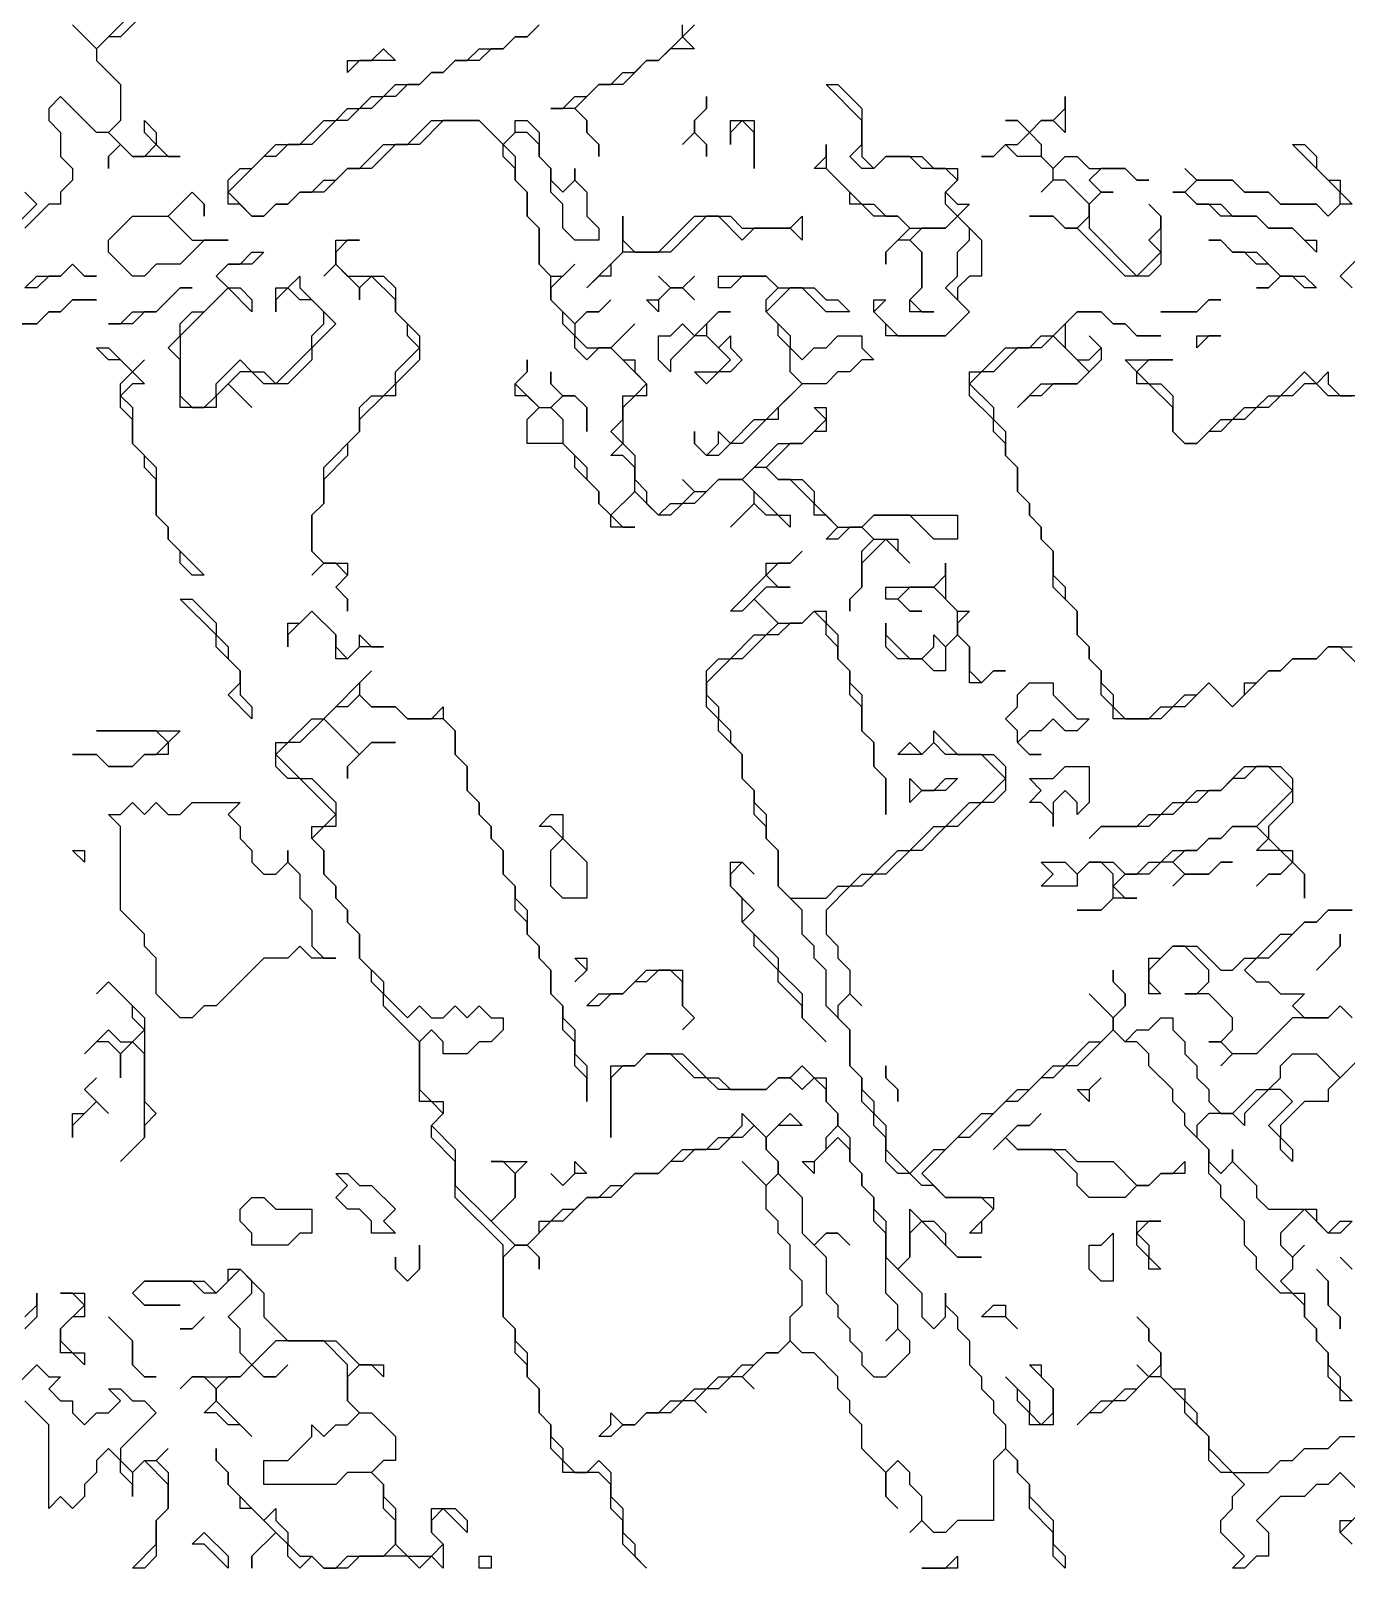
# Model space of a CAD drawing. Header units: metres. Extents: x 0 to 96.9, y 0 to 54.3.
# Drawn here: x 77.45 to 88.45, y 0 to 12.85 of the extents above; entities that cross this region are included whole.
import ezdxf

# ---------------------------------------------------------------- set-up
doc = ezdxf.new("R2010")
doc.units = ezdxf.units.M

msp = doc.modelspace()

# ---------------------------------------------------------------- linework, layer by layer
for points in [[(78.9, 13.5), (78.2, 12.8), (78.1, 12.8), (78, 12.7), (78, 12.6), (78.2, 12.4), (78.2, 12.1), (78.1, 12), (78.3, 11.8), (78.4, 11.8), (78.5, 11.9), (78.4, 12), (78.4, 12.1), (78.5, 12), (78.5, 11.9), (78.6, 11.8), (78.7, 11.8), (78.3, 11.8), (78.2, 11.9), (78.1, 11.8), (78.1, 11.7), (78.1, 11.8), (78.2, 11.9), (78.1, 12), (78, 12), (77.7, 12.3), (77.6, 12.2), (77.6, 12.1), (77.7, 12), (77.7, 11.8), (77.8, 11.7), (77.8, 11.6), (77.7, 11.5), (77.7, 11.4), (77.6, 11.4), (77.4, 11.2)], [(77.8, 12.9), (78, 12.7), (78.4, 13.1)], [(81.7, 12.9), (81.6, 12.8), (81.5, 12.8), (81.4, 12.7), (81.3, 12.7), (81.2, 12.6), (81, 12.6), (80.9, 12.5), (80.8, 12.5), (80.7, 12.4), (80.6, 12.4), (80.5, 12.3), (80.4, 12.3), (80.3, 12.2), (80.2, 12.2), (80.1, 12.1), (80, 12.1), (79.8, 11.9), (79.6, 11.9), (79.5, 11.8), (79.4, 11.8), (79.1, 11.5), (79.3, 11.3), (79.4, 11.3), (79.5, 11.4), (79.6, 11.4), (79.7, 11.5), (79.8, 11.5), (79.9, 11.6), (80, 11.6), (80.1, 11.7), (80.2, 11.7), (80.4, 11.9), (80.6, 11.9), (80.8, 12.1), (81.2, 12.1), (81.4, 11.9), (81.5, 12), (81.5, 12.1), (81.6, 12.1), (81.7, 12), (81.7, 11.8), (81.8, 11.7), (81.8, 11.6), (81.9, 11.5), (82, 11.6), (82, 11.7), (82, 11.6), (82.1, 11.5), (82.1, 11.3), (82.2, 11.2), (82.2, 11.1), (82, 11.1), (81.9, 11.2), (81.9, 11.4), (81.8, 11.5), (81.8, 11.7), (81.7, 11.8), (81.7, 11.9), (81.6, 12), (81.5, 12), (81.4, 11.9), (81.5, 11.8), (81.5, 11.6), (81.6, 11.5), (81.6, 11.3), (81.7, 11.2), (81.7, 10.9), (81.8, 10.8), (81.9, 10.8), (82, 10.9), (81.8, 10.7), (81.8, 10.6), (82, 10.4), (82.1, 10.5), (82.2, 10.5), (82.3, 10.6), (82.2, 10.5), (82.1, 10.5), (82, 10.4), (82, 10.3), (82.1, 10.2), (82.3, 10.2), (82.5, 10.4), (82.3, 10.2), (82.4, 10.1), (82.5, 10.1), (82.5, 10), (82.6, 9.9), (82.6, 9.8), (82.5, 9.8), (82.4, 9.7), (82.4, 9.4), (82.5, 9.3), (82.5, 9.1), (82.6, 9), (82.6, 8.9), (82.7, 8.8), (82.8, 8.9), (82.9, 8.9), (83, 9), (82.9, 9.1), (83, 9), (83.1, 9), (83.2, 9.1), (83.4, 9.1), (83.7, 9.4), (83.9, 9.4), (84.1, 9.6), (84, 9.7), (84.1, 9.7), (84.1, 9.5), (84, 9.5), (83.9, 9.4), (83.8, 9.4), (83.6, 9.2), (83.7, 9.1), (83.9, 9.1), (84, 9), (84, 8.9), (84.2, 8.7), (84.4, 8.7), (84.5, 8.8), (85.2, 8.8), (85.2, 8.6), (85, 8.6), (84.8, 8.8), (84.5, 8.8), (84.4, 8.7), (84.5, 8.6), (84.7, 8.6), (84.7, 8.5), (84.8, 8.4), (84.6, 8.6), (84.4, 8.4), (84.4, 8.2), (84.3, 8.1), (84.3, 8), (84.3, 8.1), (84.4, 8.2), (84.4, 8.5), (84.5, 8.6), (84.4, 8.7), (84.3, 8.7), (84.2, 8.6), (84.1, 8.6), (84.2, 8.7), (84.1, 8.8), (84, 8.8), (84, 8.9), (83.8, 9.1), (83.7, 9.1), (83.6, 9.2), (83.5, 9.2), (83.4, 9.1), (83.7, 8.8), (83.8, 8.8), (83.8, 8.7), (83.7, 8.8), (83.6, 8.8), (83.5, 8.9), (83.3, 8.7), (83.5, 8.9), (83.5, 9), (83.4, 9.1), (83.2, 9.1), (83, 8.9), (82.9, 8.9), (82.8, 8.8), (82.7, 8.8), (82.5, 9), (82.3, 8.8), (82.4, 8.7), (82.5, 8.7), (82.3, 8.7), (82.3, 8.8), (82.2, 8.9), (82.2, 9), (82, 9.2), (82, 9.3), (81.9, 9.4), (81.6, 9.4), (81.6, 9.6), (81.7, 9.7), (81.6, 9.8), (81.5, 9.8), (81.5, 9.9), (81.6, 10), (81.6, 10.1), (81.6, 10), (81.5, 9.9), (81.7, 9.7), (81.8, 9.7), (81.9, 9.8), (81.8, 9.9), (81.8, 10), (81.8, 9.9), (81.9, 9.8), (82, 9.8), (82.1, 9.7), (82.1, 9.5), (82.1, 9.7), (82, 9.8), (81.9, 9.8), (81.8, 9.7), (81.9, 9.6), (81.9, 9.4), (82.1, 9.2), (82.1, 9.1), (82.2, 9), (82.2, 8.9), (82.3, 8.8), (82.5, 9), (82.5, 9.2), (82.4, 9.3), (82.3, 9.3), (82.4, 9.4), (82.3, 9.5), (82.4, 9.6), (82.4, 9.8), (82.5, 9.8), (82.6, 9.9), (82.3, 10.2), (82.2, 10.2), (82.1, 10.1), (82, 10.2), (82, 10.3), (81.9, 10.4), (81.9, 10.5), (81.8, 10.6), (81.8, 10.8), (81.7, 10.9), (81.7, 11.2), (81.6, 11.3), (81.6, 11.5), (81.5, 11.6), (81.5, 11.7), (81.4, 11.8), (81.4, 11.9), (81.2, 12.1), (80.9, 12.1), (80.7, 11.9), (80.5, 11.9), (80.3, 11.7), (80.1, 11.7), (79.9, 11.5), (79.7, 11.5), (79.6, 11.4), (79.5, 11.4), (79.4, 11.3), (79.3, 11.3), (79.2, 11.4), (79.1, 11.4), (79.1, 11.6), (79.2, 11.7), (79.3, 11.7), (79.5, 11.9), (79.7, 11.9), (79.9, 12.1), (80, 12.1), (80.1, 12.2), (80.2, 12.2), (80.3, 12.3), (80.4, 12.3), (80.5, 12.4), (80.7, 12.4), (80.8, 12.5), (80.9, 12.5), (81, 12.6), (81.1, 12.6), (81.2, 12.7), (81.4, 12.7), (81.5, 12.8), (81.6, 12.8), (81.7, 12.9)], [(83, 12.9), (82.9, 12.8), (83, 12.7), (82.8, 12.7), (82.7, 12.6), (82.6, 12.6), (82.4, 12.4), (82.2, 12.4), (82, 12.2), (82.1, 12.1), (82.1, 12), (82.2, 11.9), (82.2, 11.8), (82.2, 11.9), (82.1, 12), (82.1, 12.1), (82, 12.2), (81.8, 12.2), (81.9, 12.2), (82, 12.3), (82.1, 12.3), (82.2, 12.4), (82.3, 12.4), (82.4, 12.5), (82.5, 12.5), (82.6, 12.6), (82.7, 12.6), (82.9, 12.8), (82.9, 12.9)], [(77.3, 11.2), (77.5, 11.4), (77.4, 11.5)], [(88.6, 11), (88.4, 10.8), (88.5, 10.7)], [(77.4, 10.7), (77.5, 10.8), (77.7, 10.8), (77.8, 10.9), (77.9, 10.8), (78, 10.8), (77.9, 10.8), (77.8, 10.9), (77.7, 10.8), (77.6, 10.8), (77.5, 10.7), (77.4, 10.7)], [(88.5, 10.7), (88.4, 10.8), (88.5, 10.9)], [(77.3, 10.4), (77.5, 10.4), (77.6, 10.5), (77.7, 10.5), (77.8, 10.6), (78, 10.6), (77.8, 10.6), (77.7, 10.5), (77.6, 10.5), (77.5, 10.4), (77.3, 10.4)], [(88.7, 7.4), (88.4, 7.7), (88.3, 7.7), (88.2, 7.6), (88, 7.6), (87.9, 7.5), (87.8, 7.5), (87.5, 7.2), (87.3, 7.4), (87.1, 7.2), (87, 7.2), (86.9, 7.1), (86.5, 7.1), (86.5, 7.2), (86.4, 7.3), (86.4, 7.5), (86.3, 7.6), (86.3, 7.7), (86.2, 7.8), (86.2, 8), (86, 8.2), (86, 8.5), (85.9, 8.6), (85.9, 8.7), (85.8, 8.8), (85.8, 8.9), (85.7, 9), (85.7, 9.2), (85.6, 9.3), (85.6, 9.4), (85.5, 9.5), (85.5, 9.6), (85.3, 9.8), (85.3, 10), (85.4, 10), (85.6, 10.2), (85.8, 10.2), (85.9, 10.3), (86, 10.3), (86.2, 10.5), (86.4, 10.5), (86.5, 10.4), (86.6, 10.4), (86.7, 10.3), (86.9, 10.3), (86.7, 10.3), (86.6, 10.4), (86.5, 10.4), (86.4, 10.5), (86.2, 10.5), (86.1, 10.4), (86.1, 10.2), (86.2, 10.1), (86.3, 10.1), (86.4, 10.2), (86.3, 10.3), (86.4, 10.2), (86.4, 10.1), (86.2, 9.9), (86, 9.9), (85.9, 9.8), (85.8, 9.8), (85.7, 9.7), (85.9, 9.9), (86.2, 9.9), (86.3, 10), (86, 10.3), (85.9, 10.2), (85.7, 10.2), (85.5, 10), (85.4, 10), (85.3, 9.9), (85.5, 9.7), (85.5, 9.6), (85.6, 9.5), (85.6, 9.3), (85.7, 9.2), (85.7, 9), (85.8, 8.9), (85.8, 8.8), (85.9, 8.7), (85.9, 8.6), (86, 8.5), (86, 8.3), (86.1, 8.2), (86.1, 8.1), (86.2, 8), (86.2, 7.8), (86.3, 7.7), (86.3, 7.6), (86.4, 7.5), (86.4, 7.4), (86.5, 7.3), (86.5, 7.2), (86.6, 7.1), (86.8, 7.1), (86.9, 7.2), (87, 7.2), (87.1, 7.3), (87.2, 7.3), (87.3, 7.4), (87.5, 7.2), (87.6, 7.3), (87.6, 7.4), (87.7, 7.4), (87.8, 7.5), (87.9, 7.5), (88, 7.6), (88.2, 7.6), (88.3, 7.7), (88.5, 7.7)], [(88.6, 9.8), (88.3, 9.8), (88.2, 9.9), (88.1, 9.9), (88, 9.8), (87.9, 9.8), (87.8, 9.7), (87.7, 9.7), (87.6, 9.6), (87.5, 9.6), (87.4, 9.5), (87.3, 9.5), (87.2, 9.4), (87.1, 9.4), (87, 9.5), (87, 9.7), (86.8, 9.9), (86.7, 9.9), (86.7, 10), (86.6, 10.1), (87, 10.1), (86.8, 10.1), (86.7, 10), (86.8, 9.9), (86.9, 9.9), (87, 9.8), (87, 9.5), (87.1, 9.4), (87.2, 9.4), (87.4, 9.6), (87.5, 9.6), (87.6, 9.7), (87.7, 9.7), (87.8, 9.8), (87.9, 9.8), (88.1, 10), (88.2, 9.9), (88.3, 10), (88.3, 9.9), (88.4, 9.8), (88.5, 9.8)], [(88.5, 1.4), (88.4, 1.4), (88.4, 1.5), (88.3, 1.6), (88.3, 1.8), (88.2, 1.9), (88.2, 2), (88.1, 2.1), (88.1, 2.2), (88, 2.3), (87.9, 2.3), (87.7, 2.5), (87.7, 2.6), (87.6, 2.7), (87.6, 2.9), (87.4, 3.1), (87.4, 3.2), (87.3, 3.3), (87.3, 3.5), (87.1, 3.7), (87.1, 3.8), (87, 3.9), (87, 4), (86.8, 4.2), (86.8, 4.3), (86.7, 4.4), (86.6, 4.4), (86.5, 4.5), (86.2, 4.2), (86.1, 4.2), (86, 4.1), (85.9, 4.1), (85.7, 3.9), (85.6, 3.9), (85.3, 3.6), (85.2, 3.6), (84.9, 3.3), (85.1, 3.1), (85.5, 3.1), (85.5, 3), (85.4, 2.9), (85.4, 2.8), (85.3, 2.8), (85.5, 3), (85.4, 3.1), (85.1, 3.1), (85, 3.2), (84.9, 3.2), (84.8, 3.3), (84.7, 3.3), (84.6, 3.4), (84.6, 3.6), (84.5, 3.7), (84.5, 3.8), (84.4, 3.9), (84.4, 4.1), (84.3, 4.2), (84.3, 4.5), (84.1, 4.7), (84.1, 5), (84, 5.1), (84, 5.2), (83.9, 5.3), (83.9, 5.5), (83.7, 5.7), (83.7, 6), (83.6, 6.1), (83.6, 6.2), (83.5, 6.3), (83.5, 6.5), (83.4, 6.6), (83.4, 6.8), (83.2, 7), (83.2, 7.1), (83.1, 7.2), (83.1, 7.5), (83.2, 7.6), (83.3, 7.6), (83.5, 7.8), (83.6, 7.8), (83.7, 7.9), (83.5, 8.1), (83.4, 8), (83.3, 8), (83.6, 8.3), (83.6, 8.4), (83.8, 8.4), (83.9, 8.5), (83.8, 8.4), (83.7, 8.4), (83.6, 8.3), (83.7, 8.2), (83.8, 8.2), (83.6, 8.2), (83.5, 8.1), (83.7, 7.9), (83.9, 7.9), (84, 8), (84.1, 8), (84.1, 7.9), (84.2, 7.8), (84.2, 7.6), (84.3, 7.5), (84.3, 7.4), (84.4, 7.3), (84.4, 7), (84.5, 6.9), (84.5, 6.7), (84.6, 6.6), (84.6, 6.3), (84.6, 6.6), (84.5, 6.7), (84.5, 6.9), (84.4, 7), (84.4, 7.2), (84.3, 7.3), (84.3, 7.5), (84.2, 7.6), (84.2, 7.7), (84.1, 7.8), (84.1, 7.9), (84, 8), (83.9, 7.9), (83.8, 7.9), (83.7, 7.8), (83.6, 7.8), (83.4, 7.6), (83.3, 7.6), (83.1, 7.4), (83.1, 7.3), (83.2, 7.2), (83.2, 7.1), (83.3, 7), (83.3, 6.9), (83.4, 6.8), (83.4, 6.6), (83.5, 6.5), (83.5, 6.4), (83.6, 6.3), (83.6, 6.1), (83.7, 6), (83.7, 5.7), (83.8, 5.6), (84.1, 5.6), (84.2, 5.7), (84.3, 5.7), (84.4, 5.8), (84.5, 5.8), (84.7, 6), (84.8, 6), (85, 6.2), (85.1, 6.2), (85.3, 6.4), (85.4, 6.4), (85.6, 6.6), (85.4, 6.8), (85.1, 6.8), (85, 6.9), (84.9, 6.8), (84.7, 6.8), (84.8, 6.9), (84.9, 6.8), (85, 6.9), (85, 7), (85.2, 6.8), (85.5, 6.8), (85.6, 6.7), (85.6, 6.5), (85.5, 6.4), (85.4, 6.4), (85.2, 6.2), (85.1, 6.2), (84.9, 6), (84.8, 6), (84.6, 5.8), (84.5, 5.8), (84.4, 5.7), (84.3, 5.7), (84.1, 5.5), (84.1, 5.3), (84.2, 5.2), (84.2, 5.1), (84.3, 5), (84.3, 4.8), (84.4, 4.7), (84.3, 4.8), (84.2, 4.7), (84.2, 4.6), (84.3, 4.5), (84.3, 4.2), (84.4, 4.1), (84.4, 4), (84.5, 3.9), (84.5, 3.8), (84.6, 3.7), (84.6, 3.5), (84.8, 3.3), (85, 3.5), (85.1, 3.5), (85.4, 3.8), (85.5, 3.8), (85.7, 4), (85.8, 4), (86, 4.2), (86.1, 4.2), (86.3, 4.4), (86.4, 4.4), (86.5, 4.5), (86.5, 4.6), (86.3, 4.8), (86.5, 4.6), (86.6, 4.7), (86.6, 4.8), (86.5, 4.9), (86.5, 5), (86.5, 4.9), (86.6, 4.8), (86.6, 4.7), (86.5, 4.6), (86.5, 4.5), (86.6, 4.4), (86.7, 4.5), (86.8, 4.5), (86.9, 4.6), (87, 4.6), (87, 4.5), (87.1, 4.4), (87.1, 4.3), (87.2, 4.2), (87.2, 4.1), (87.3, 4), (87.3, 3.9), (87.4, 3.8), (87.5, 3.8), (87.7, 4), (87.8, 4), (87.9, 4.1), (87.9, 4.2), (88, 4.3), (88.2, 4.3), (88.4, 4.1), (88.6, 4.3)], [(88.5, 4.6), (88.4, 4.7), (88.3, 4.6), (88, 4.6), (87.7, 4.3), (87.5, 4.3), (87.4, 4.2), (87.5, 4.3), (87.4, 4.4), (87.3, 4.4), (87.4, 4.4), (87.5, 4.5), (87.5, 4.6), (87.3, 4.8), (87.1, 4.8), (87.2, 4.8), (87.3, 4.9), (87.3, 5), (87.1, 5.2), (87, 5.2), (86.8, 5), (86.8, 4.9), (86.9, 4.8), (86.8, 4.8), (86.8, 5.1), (86.9, 5.1), (87, 5.2), (87.2, 5.2), (87.4, 5), (87.5, 5), (87.6, 5.1), (87.7, 5.1), (87.9, 5.3), (88, 5.3), (88.1, 5.4), (88.2, 5.4), (88.3, 5.5), (88.5, 5.5)], [(88.5, 5.5), (88.3, 5.5), (88.2, 5.4), (88.1, 5.4), (87.8, 5.1), (87.7, 5.1), (87.6, 5), (87.7, 4.9), (87.8, 4.9), (87.9, 4.8), (88.1, 4.8), (88, 4.7), (88.1, 4.6), (88.3, 4.6), (88.4, 4.7), (88.5, 4.6)], [(88.5, 4.2), (88.3, 4), (88.3, 3.9), (88.1, 3.9), (87.9, 3.7), (87.9, 3.6), (88, 3.5), (88, 3.4), (87.9, 3.5), (87.9, 3.6), (87.8, 3.7), (88, 3.9), (87.9, 4), (87.8, 4), (87.6, 3.8), (87.6, 3.7), (87.5, 3.8), (87.3, 3.8), (87.2, 3.7), (87.2, 3.6), (87.3, 3.5), (87.3, 3.4), (87.4, 3.3), (87.5, 3.4), (87.5, 3.5), (87.5, 3.4), (87.7, 3.2), (87.7, 3.1), (87.8, 3), (88.2, 3), (88.2, 2.9), (88.3, 2.8), (88.4, 2.9), (88.5, 2.9)], [(88.5, 2.9), (88.4, 2.8), (88.3, 2.8), (88.1, 3), (87.9, 2.8), (87.9, 2.7), (88, 2.6), (88.1, 2.7), (88, 2.6), (88, 2.5), (87.9, 2.4), (88, 2.3), (88.1, 2.3), (88.1, 2.1), (88.2, 2), (88.2, 1.9), (88.3, 1.8), (88.3, 1.7), (88.4, 1.6), (88.4, 1.5), (88.5, 1.4)], [(88.5, 2.5), (88.4, 2.6), (88.5, 2.5)], [(77.4, 2.1), (77.5, 2.2), (77.5, 2.3), (77.5, 2.1), (77.4, 2)], [(88.6, 0.6), (88.4, 0.8), (88.3, 0.7), (88.2, 0.7), (88.1, 0.6), (87.9, 0.6), (87.7, 0.4), (87.8, 0.3), (87.8, 0.1), (87.7, 0.1), (87.6, 0), (87.5, 0), (87.6, 0.1), (87.4, 0.3), (87.4, 0.4), (87.5, 0.5), (87.5, 0.6), (87.6, 0.7), (87.5, 0.8), (87.4, 0.8), (87.3, 0.9), (87.3, 1.1), (87.1, 1.3), (87.1, 1.4), (86.9, 1.6), (86.8, 1.6), (86.6, 1.4), (86.5, 1.4), (86.4, 1.3), (86.3, 1.3), (86.2, 1.2), (86.4, 1.4), (86.5, 1.4), (86.6, 1.5), (86.7, 1.5), (86.8, 1.6), (86.7, 1.7), (86.8, 1.6), (86.9, 1.7), (86.9, 1.8), (86.8, 1.9), (86.8, 2), (86.7, 2.1), (86.8, 2), (86.8, 1.9), (86.9, 1.8), (86.9, 1.6), (87, 1.5), (87.1, 1.5), (87.1, 1.4), (87.2, 1.3), (87.2, 1.2), (87.3, 1.1), (87.3, 1), (87.5, 0.8), (87.8, 0.8), (87.9, 0.9), (88, 0.9), (88.1, 1), (88.3, 1), (88.4, 1.1), (88.6, 1.1)], [(77.3, 1.5), (77.5, 1.7), (77.6, 1.6), (77.7, 1.6), (77.6, 1.5), (77.7, 1.4), (77.8, 1.4), (77.8, 1.3), (77.9, 1.2), (78, 1.3), (78.1, 1.3), (78.2, 1.4), (78.1, 1.5), (78.2, 1.5), (78.3, 1.4), (78.4, 1.4), (78.5, 1.3), (78.2, 1), (78.2, 0.9), (78.3, 0.8), (78.4, 0.9), (78.5, 0.9), (78.6, 1), (78.5, 0.9), (78.6, 0.8), (78.6, 0.5), (78.5, 0.4), (78.5, 0.1), (78.4, 0), (78.3, 0), (78.5, 0.2), (78.5, 0.4), (78.6, 0.5), (78.6, 0.7), (78.4, 0.9), (78.3, 0.8), (78.3, 0.6), (78.3, 0.7), (78.2, 0.8), (78.2, 0.9), (78.1, 1), (78, 0.9), (78, 0.8), (77.9, 0.7), (77.9, 0.6), (77.8, 0.5), (77.7, 0.6), (77.6, 0.5), (77.6, 1.2), (77.4, 1.4)], [(88.6, 0.5), (88.4, 0.3), (88.5, 0.2)], [(88.5, 0.2), (88.4, 0.3), (88.4, 0.4), (88.5, 0.4)]]:
    msp.add_lwpolyline(points)
for points in [[(80.1, 12.5), (80.1, 12.6), (80.3, 12.6), (80.4, 12.7), (80.5, 12.6), (80.2, 12.6)], [(84.6, 10.3), (84.6, 10.4), (84.5, 10.5), (84.5, 10.6), (84.6, 10.6), (84.5, 10.5), (84.7, 10.3), (85.1, 10.3), (85.3, 10.5), (85.1, 10.7), (85.2, 10.8), (85.2, 11), (85.3, 11.1), (85.3, 11.2), (85.2, 11.3), (85.1, 11.2), (84.9, 11.2), (84.8, 11.1), (84.9, 11), (84.9, 10.7), (84.8, 10.6), (84.9, 10.5), (85, 10.5), (84.8, 10.5), (84.8, 10.6), (84.9, 10.7), (84.9, 11), (84.8, 11.1), (84.7, 11.1), (84.6, 11), (84.6, 10.9), (84.6, 11), (84.8, 11.2), (84.7, 11.3), (84.5, 11.3), (84.4, 11.4), (84.3, 11.4), (84.3, 11.5), (84.1, 11.7), (84, 11.7), (84.1, 11.8), (84.1, 11.9), (84.1, 11.7), (84.4, 11.4), (84.5, 11.4), (84.6, 11.3), (84.7, 11.3), (84.8, 11.2), (85.1, 11.2), (85.2, 11.3), (85.1, 11.4), (85.1, 11.5), (85.2, 11.6), (85.1, 11.7), (84.9, 11.7), (84.8, 11.8), (84.6, 11.8), (84.5, 11.7), (84.4, 11.7), (84.3, 11.8), (84.4, 11.9), (84.4, 12.1), (84.1, 12.4), (84.2, 12.4), (84.4, 12.2), (84.4, 11.8), (84.5, 11.7), (84.6, 11.8), (84.9, 11.8), (85, 11.7), (85.2, 11.7), (85.2, 11.6), (85.1, 11.5), (85.2, 11.4), (85.3, 11.4), (85.2, 11.3), (85.4, 11.1), (85.4, 10.8), (85.3, 10.8), (85.2, 10.7), (85.2, 10.6), (85.3, 10.5), (85.1, 10.3)], [(83.1, 11.8), (83.1, 11.9), (83, 12), (82.9, 11.9), (83, 12), (83, 12.1), (83.1, 12.2), (83.1, 12.3), (83.1, 12.2), (83, 12.1), (83, 12), (83.1, 11.9)], [(86.6, 10.8), (86.2, 11.2), (86.1, 11.2), (86, 11.3), (85.8, 11.3), (86, 11.3), (86.1, 11.2), (86.2, 11.2), (86.3, 11.3), (86.3, 11.4), (86.1, 11.6), (86, 11.6), (85.9, 11.5), (86, 11.6), (86, 11.7), (85.9, 11.8), (85.7, 11.8), (85.6, 11.9), (85.5, 11.8), (85.4, 11.8), (85.5, 11.8), (85.6, 11.9), (85.7, 11.9), (85.8, 12), (85.7, 12.1), (85.6, 12.1), (85.7, 12.1), (85.8, 12), (85.9, 12.1), (86, 12.1), (86.1, 12.2), (86.1, 12.3), (86.1, 12), (86, 12.1), (85.9, 12.1), (85.8, 12), (85.9, 11.9), (85.9, 11.8), (86, 11.7), (86.1, 11.8), (86.2, 11.8), (86.3, 11.7), (86.6, 11.7), (86.7, 11.6), (86.8, 11.6), (86.7, 11.6), (86.6, 11.7), (86.4, 11.7), (86.3, 11.6), (86.4, 11.5), (86.5, 11.5), (86.4, 11.5), (86.3, 11.4), (86.3, 11.2), (86.7, 10.8), (86.9, 11), (86.8, 11.1), (86.9, 11.2), (86.9, 11.3), (86.8, 11.4), (86.9, 11.3), (86.9, 10.9), (86.8, 10.8)], [(83.5, 11.7), (83.5, 12), (83.4, 12.1), (83.3, 12), (83.3, 11.9), (83.3, 12.1), (83.5, 12.1)], [(88.2, 11), (88, 11.2), (87.8, 11.2), (87.7, 11.3), (87.4, 11.3), (87.3, 11.4), (87.2, 11.4), (87.1, 11.5), (87, 11.5), (87.1, 11.5), (87.2, 11.6), (87.1, 11.7), (87.2, 11.6), (87.5, 11.6), (87.6, 11.5), (87.8, 11.5), (87.9, 11.4), (88.2, 11.4), (88.3, 11.3), (88.4, 11.4), (88.4, 11.5), (88, 11.9), (88.1, 11.9), (88.2, 11.8), (88.2, 11.7), (88.3, 11.6), (88.4, 11.6), (88.4, 11.5), (88.5, 11.4), (88.4, 11.4), (88.3, 11.3), (88.2, 11.4), (87.9, 11.4), (87.8, 11.5), (87.6, 11.5), (87.5, 11.6), (87.2, 11.6), (87.1, 11.5), (87.2, 11.4), (87.4, 11.4), (87.5, 11.3), (87.7, 11.3), (87.8, 11.2), (88, 11.2), (88.1, 11.1), (88.2, 11.1)], [(78.3, 10.8), (78.1, 11), (78.1, 11.1), (78.3, 11.3), (78.6, 11.3), (78.8, 11.5), (78.9, 11.4), (78.9, 11.3), (78.9, 11.4), (78.8, 11.5), (78.6, 11.3), (78.8, 11.1), (79.1, 11.1), (78.9, 11.1), (78.7, 10.9), (78.5, 10.9), (78.4, 10.8)], [(82.1, 10.7), (82.4, 11), (82.4, 11.3), (82.4, 11.1), (82.5, 11), (82.7, 11), (83, 11.3), (83.3, 11.3), (83.4, 11.2), (83.8, 11.2), (83.9, 11.3), (83.9, 11.1), (83.8, 11.2), (83.5, 11.2), (83.4, 11.1), (83.2, 11.3), (83.1, 11.3), (82.8, 11), (82.4, 11), (82.3, 10.9), (82.3, 10.8), (82.2, 10.8)], [(80.1, 8), (80.1, 8.1), (80, 8.2), (80.1, 8.3), (80, 8.4), (79.9, 8.4), (79.8, 8.3), (79.9, 8.4), (79.8, 8.5), (79.8, 8.8), (79.9, 8.9), (79.9, 9.2), (80.2, 9.5), (80.2, 9.7), (80.3, 9.8), (80.4, 9.8), (80.5, 9.9), (80.5, 10), (80.7, 10.2), (80.6, 10.3), (80.6, 10.4), (80.5, 10.5), (80.5, 10.6), (80.3, 10.8), (80.2, 10.7), (80.2, 10.6), (80.2, 10.7), (80, 10.9), (79.9, 10.8), (80, 10.9), (80, 11.1), (80.2, 11.1), (80.1, 11.1), (80, 11), (80, 10.9), (80.1, 10.8), (80.4, 10.8), (80.5, 10.7), (80.5, 10.5), (80.7, 10.3), (80.7, 10.1), (80.5, 9.9), (80.5, 9.8), (80.4, 9.8), (80.2, 9.6), (80.2, 9.5), (80.1, 9.4), (80.1, 9.3), (79.9, 9.1), (79.9, 8.9), (79.8, 8.8), (79.8, 8.5), (79.9, 8.4), (80.1, 8.4), (80.1, 8.3), (80, 8.2), (80.1, 8.1)], [(87.7, 10.7), (87.8, 10.7), (87.9, 10.8), (87.8, 10.9), (87.7, 10.9), (87.6, 11), (87.5, 11), (87.4, 11.1), (87.3, 11.1), (87.4, 11.1), (87.5, 11), (87.7, 11), (87.9, 10.8), (88.1, 10.8), (88.2, 10.7), (88.1, 10.7), (88, 10.8), (87.9, 10.8), (87.8, 10.7)], [(78.7, 9.7), (78.7, 10.1), (78.6, 10.2), (78.7, 10.3), (78.7, 10.4), (78.8, 10.5), (78.9, 10.5), (79.1, 10.7), (79, 10.8), (79.1, 10.9), (79.2, 10.9), (79.3, 11), (79.4, 11), (79.3, 10.9), (79.1, 10.9), (79, 10.8), (79.1, 10.7), (79.2, 10.7), (79.3, 10.6), (79.3, 10.5), (79.1, 10.7), (78.7, 10.3), (78.7, 9.8), (78.8, 9.7), (78.9, 9.7), (79, 9.8), (79, 9.9), (79.2, 10.1), (79.3, 10), (79.4, 10), (79.5, 9.9), (79.8, 10.2), (79.8, 10.3), (79.9, 10.4), (79.9, 10.5), (79.8, 10.6), (79.7, 10.6), (79.6, 10.7), (79.5, 10.6), (79.5, 10.5), (79.5, 10.7), (79.6, 10.7), (79.7, 10.8), (79.7, 10.7), (80, 10.4), (79.8, 10.2), (79.8, 10.1), (79.6, 9.9), (79.4, 9.9), (79.3, 10), (79.2, 10), (79.1, 9.9), (79.3, 9.7), (79.1, 9.9), (79, 9.8), (79, 9.7)], [(82.7, 10.5), (82.6, 10.6), (82.7, 10.6), (82.8, 10.7), (82.7, 10.8), (82.8, 10.7), (82.9, 10.7), (83, 10.8), (82.9, 10.7), (83, 10.6), (82.9, 10.7), (82.8, 10.7), (82.7, 10.6)], [(83.1, 9.3), (83, 9.4), (83, 9.5), (83, 9.4), (83.1, 9.3), (83.2, 9.4), (83.2, 9.5), (83.3, 9.4), (83.5, 9.6), (83.6, 9.6), (83.9, 9.9), (83.8, 10), (83.8, 10.2), (83.7, 10.3), (83.7, 10.4), (83.6, 10.5), (83.6, 10.6), (83.7, 10.7), (83.6, 10.8), (83.4, 10.8), (83.3, 10.7), (83.2, 10.7), (83.2, 10.8), (83.6, 10.8), (83.7, 10.7), (84, 10.7), (84.1, 10.6), (84.2, 10.6), (84.3, 10.5), (84.1, 10.5), (83.9, 10.7), (83.8, 10.7), (83.6, 10.5), (83.8, 10.3), (83.8, 10.2), (83.9, 10.1), (84, 10.2), (84.1, 10.2), (84.2, 10.3), (84.4, 10.3), (84.4, 10.2), (84.5, 10.1), (84.4, 10.1), (84.3, 10), (84.2, 10), (84.1, 9.9), (83.9, 9.9), (83.7, 9.7), (83.7, 9.6), (83.6, 9.6), (83.4, 9.4), (83.3, 9.4), (83.2, 9.3)], [(78.1, 10.4), (78.2, 10.4), (78.3, 10.5), (78.5, 10.5), (78.7, 10.7), (78.8, 10.7), (78.7, 10.7), (78.5, 10.5), (78.4, 10.5), (78.3, 10.4)], [(86.9, 10.5), (87.2, 10.5), (87.3, 10.6), (87.4, 10.6), (87.3, 10.6), (87.2, 10.5)], [(83.1, 9.9), (83, 10), (83.2, 10), (83.3, 10.1), (83.1, 10.3), (83, 10.3), (82.8, 10.1), (82.8, 10), (82.7, 10.1), (82.7, 10.3), (82.8, 10.3), (82.9, 10.4), (83, 10.3), (83.2, 10.5), (83.3, 10.5), (83.2, 10.5), (83.1, 10.4), (83.1, 10.3), (83.2, 10.2), (83.3, 10.3), (83.3, 10.2), (83.4, 10.1), (83.3, 10), (83.2, 10)], [(87.2, 10.2), (87.2, 10.3), (87.4, 10.3), (87.3, 10.3)], [(78.8, 8.3), (78.7, 8.4), (78.7, 8.5), (78.6, 8.6), (78.6, 8.7), (78.5, 8.8), (78.5, 9.1), (78.4, 9.2), (78.4, 9.3), (78.3, 9.4), (78.3, 9.6), (78.2, 9.7), (78.2, 9.9), (78.3, 10), (78.2, 10.1), (78.1, 10.1), (78, 10.2), (78.1, 10.2), (78.3, 10), (78.4, 10.1), (78.3, 10), (78.4, 9.9), (78.3, 9.9), (78.2, 9.8), (78.3, 9.7), (78.3, 9.4), (78.5, 9.2), (78.5, 8.8), (78.6, 8.7), (78.6, 8.6), (78.9, 8.3)], [(85.3, 7.4), (85.3, 7.7), (85.2, 7.8), (85.1, 7.7), (85.1, 7.5), (85, 7.5), (84.9, 7.6), (84.7, 7.6), (84.6, 7.7), (84.6, 7.9), (84.6, 7.8), (84.8, 7.6), (84.9, 7.6), (85, 7.7), (85, 7.8), (85.1, 7.7), (85.2, 7.8), (85.2, 8), (85, 8.2), (84.8, 8.2), (84.7, 8.1), (84.8, 8), (84.9, 8), (84.8, 8), (84.7, 8.1), (84.6, 8.1), (84.6, 8.2), (85, 8.2), (85.1, 8.3), (85.1, 8.4), (85.1, 8.1), (85.2, 8), (85.3, 8), (85.2, 7.9), (85.2, 7.8), (85.3, 7.7), (85.3, 7.5), (85.4, 7.4), (85.5, 7.5), (85.6, 7.5), (85.5, 7.5), (85.4, 7.4)], [(79.3, 7.1), (79.1, 7.3), (79.2, 7.4), (79.2, 7.5), (79, 7.7), (79, 7.8), (78.7, 8.1), (78.8, 8.1), (79, 7.9), (79, 7.8), (79.1, 7.7), (79.1, 7.6), (79.2, 7.5), (79.2, 7.3), (79.3, 7.2)], [(80, 7.6), (80, 7.8), (79.8, 8), (79.6, 7.8), (79.6, 7.7), (79.6, 7.9), (79.7, 7.9), (79.8, 8), (80, 7.8), (80, 7.7), (80.1, 7.6), (80.2, 7.7), (80.2, 7.8), (80.3, 7.7), (80.4, 7.7), (80.2, 7.7), (80.1, 7.6)], [(82.6, 0), (82.4, 0.2), (82.4, 0.4), (82.3, 0.5), (82.3, 0.7), (82.2, 0.8), (81.9, 0.8), (81.9, 0.9), (81.8, 1), (81.8, 1.2), (81.7, 1.3), (81.7, 1.5), (81.6, 1.6), (81.6, 1.7), (81.5, 1.8), (81.5, 2), (81.4, 2.1), (81.4, 2.7), (81, 3.1), (81, 3.4), (80.8, 3.6), (80.8, 3.7), (80.9, 3.8), (80.8, 3.9), (80.7, 3.9), (80.7, 4.4), (80.4, 4.7), (80.4, 4.8), (80.3, 4.9), (80.3, 5), (80.2, 5.1), (80.2, 5.3), (80.1, 5.4), (80.1, 5.5), (80, 5.6), (80, 5.7), (79.9, 5.8), (79.9, 6), (79.8, 6.1), (79.8, 6.2), (79.9, 6.2), (80, 6.3), (79.7, 6.6), (79.6, 6.6), (79.5, 6.7), (79.5, 6.9), (79.6, 6.9), (79.8, 7.1), (79.9, 7.1), (80.3, 7.5), (80.2, 7.4), (80.2, 7.3), (80.3, 7.2), (80.5, 7.2), (80.6, 7.1), (80.8, 7.1), (80.9, 7.2), (80.9, 7.1), (81, 7), (81, 6.8), (81.1, 6.7), (81.1, 6.5), (81.2, 6.4), (81.2, 6.3), (81.3, 6.2), (81.3, 6.1), (81.4, 6), (81.4, 5.8), (81.5, 5.7), (81.5, 5.6), (81.6, 5.5), (81.6, 5.3), (81.7, 5.2), (81.7, 5.1), (81.8, 5), (81.8, 4.8), (81.9, 4.7), (81.9, 4.6), (82, 4.5), (82, 4.3), (82.1, 4.2), (82.1, 3.9), (82.1, 4.1), (82, 4.2), (82, 4.4), (81.9, 4.5), (81.9, 4.7), (81.8, 4.8), (81.8, 5), (81.7, 5.1), (81.7, 5.2), (81.6, 5.3), (81.6, 5.4), (81.5, 5.5), (81.5, 5.7), (81.4, 5.8), (81.4, 6), (81.3, 6.1), (81.3, 6.2), (81.2, 6.3), (81.2, 6.4), (81.1, 6.5), (81.1, 6.7), (81, 6.8), (81, 7), (80.9, 7.1), (80.6, 7.1), (80.5, 7.2), (80.3, 7.2), (80.2, 7.3), (80.1, 7.2), (80, 7.2), (79.9, 7.1), (80.2, 6.8), (80.3, 6.9), (80.5, 6.9), (80.3, 6.9), (80.1, 6.7), (80.1, 6.6), (80.1, 6.7), (80.2, 6.8), (79.9, 7.1), (79.7, 6.9), (79.6, 6.9), (79.5, 6.8), (79.7, 6.6), (79.8, 6.6), (80, 6.4), (80, 6.2), (79.9, 6.2), (79.8, 6.1), (79.9, 6), (79.9, 5.8), (80, 5.7), (80, 5.6), (80.1, 5.5), (80.1, 5.4), (80.2, 5.3), (80.2, 5.1), (80.4, 4.9), (80.4, 4.8), (80.6, 4.6), (80.7, 4.7), (80.8, 4.6), (80.9, 4.6), (81, 4.7), (81.1, 4.6), (81.2, 4.7), (81.3, 4.6), (81.4, 4.6), (81.4, 4.5), (81.3, 4.4), (81.2, 4.4), (81.1, 4.3), (80.9, 4.3), (80.9, 4.4), (80.8, 4.5), (80.7, 4.4), (80.7, 4), (80.8, 3.9), (80.9, 3.9), (80.9, 3.8), (80.8, 3.7), (81, 3.5), (81, 3.2), (81.3, 2.9), (81.5, 3.1), (81.5, 3.3), (81.4, 3.4), (81.3, 3.4), (81.6, 3.4), (81.5, 3.3), (81.5, 3.1), (81.3, 2.9), (81.5, 2.7), (81.6, 2.7), (81.7, 2.8), (81.7, 2.9), (81.8, 2.9), (81.9, 3), (82, 3), (82.1, 3.1), (82.2, 3.1), (82.3, 3.2), (82.4, 3.2), (82.5, 3.3), (82.7, 3.3), (82.9, 3.5), (83.1, 3.5), (83.2, 3.6), (83.3, 3.6), (83.4, 3.7), (83.4, 3.8), (83.6, 3.6), (83.8, 3.8), (83.9, 3.7), (83.7, 3.7), (83.6, 3.6), (83.6, 3.5), (83.7, 3.4), (83.7, 3.3), (83.9, 3.1), (83.9, 2.8), (84, 2.7), (84.1, 2.8), (84.2, 2.8), (84.3, 2.7), (84.2, 2.8), (84.1, 2.8), (84, 2.7), (84.1, 2.6), (84.1, 2.3), (84.2, 2.2), (84.2, 2.1), (84.3, 2), (84.3, 1.9), (84.4, 1.8), (84.4, 1.7), (84.5, 1.6), (84.6, 1.6), (84.8, 1.8), (84.8, 1.9), (84.7, 2), (84.6, 1.9), (84.7, 2), (84.7, 2.2), (84.6, 2.3), (84.6, 2.8), (84.5, 2.9), (84.5, 3.1), (84.4, 3.2), (84.4, 3.3), (84.3, 3.4), (84.3, 3.5), (84.2, 3.6), (84, 3.4), (84, 3.3), (83.9, 3.4), (84, 3.4), (84.1, 3.5), (84.1, 3.6), (84.2, 3.7), (84.2, 3.8), (84.1, 3.9), (84.1, 4), (84, 4.1), (83.9, 4), (83.8, 4.1), (83.7, 4.1), (83.6, 4), (83.2, 4), (83.1, 4.1), (83, 4.1), (82.8, 4.3), (82.6, 4.3), (82.5, 4.2), (82.4, 4.2), (82.3, 4.1), (82.3, 3.6), (82.3, 4.2), (82.5, 4.2), (82.6, 4.3), (82.9, 4.3), (83.1, 4.1), (83.2, 4.1), (83.3, 4), (83.6, 4), (83.7, 4.1), (83.8, 4.1), (83.9, 4.2), (84, 4.1), (84.1, 4.1), (84.1, 3.9), (84.2, 3.8), (84.2, 3.7), (84.3, 3.6), (84.3, 3.4), (84.4, 3.3), (84.4, 3.2), (84.5, 3.1), (84.5, 3), (84.6, 2.9), (84.6, 2.6), (84.7, 2.5), (84.8, 2.6), (84.8, 3), (84.9, 2.9), (85, 2.9), (85.1, 2.8), (85.1, 2.7), (85.2, 2.6), (85.4, 2.6), (85.2, 2.6), (84.9, 2.9), (84.8, 2.8), (84.8, 2.6), (84.7, 2.5), (84.9, 2.3), (84.9, 2.1), (85, 2), (85.1, 2.1), (85.1, 2.3), (85.1, 2.2), (85.2, 2.1), (85.2, 2), (85.3, 1.9), (85.3, 1.7), (85.4, 1.6), (85.4, 1.5), (85.5, 1.4), (85.5, 1.3), (85.6, 1.2), (85.6, 1), (85.7, 0.9), (85.7, 0.8), (85.8, 0.7), (85.8, 0.6), (86, 0.4), (86, 0.2), (86.1, 0.1), (86.1, 0), (86, 0.1), (86, 0.3), (85.8, 0.5), (85.8, 0.7), (85.7, 0.8), (85.7, 0.9), (85.6, 1), (85.5, 0.9), (85.5, 0.4), (85.2, 0.4), (85.1, 0.3), (85, 0.3), (84.9, 0.4), (84.8, 0.3), (84.9, 0.4), (84.9, 0.6), (84.8, 0.7), (84.8, 0.8), (84.7, 0.9), (84.6, 0.8), (84.6, 0.6), (84.7, 0.5), (84.6, 0.6), (84.6, 0.8), (84.4, 1), (84.4, 1.2), (84.3, 1.3), (84.3, 1.4), (84.2, 1.5), (84.2, 1.6), (84, 1.8), (83.9, 1.8), (83.8, 1.9), (83.7, 1.8), (83.6, 1.8), (83.4, 1.6), (83.5, 1.5), (83.4, 1.6), (83.3, 1.6), (83.2, 1.5), (83.1, 1.5), (83, 1.4), (83.1, 1.3), (83, 1.4), (82.9, 1.4), (82.8, 1.3), (82.6, 1.3), (82.5, 1.2), (82.4, 1.2), (82.3, 1.1), (82.2, 1.1), (82.3, 1.2), (82.3, 1.3), (82.4, 1.2), (82.5, 1.2), (82.6, 1.3), (82.7, 1.3), (82.8, 1.4), (82.9, 1.4), (83, 1.5), (83.1, 1.5), (83.2, 1.6), (83.3, 1.6), (83.4, 1.7), (83.5, 1.7), (83.6, 1.8), (83.7, 1.8), (83.8, 1.9), (83.8, 2.1), (83.9, 2.2), (83.9, 2.4), (83.8, 2.5), (83.8, 2.7), (83.7, 2.8), (83.7, 2.9), (83.6, 3), (83.6, 3.2), (83.4, 3.4), (83.6, 3.2), (83.7, 3.3), (83.7, 3.4), (83.6, 3.5), (83.6, 3.6), (83.5, 3.7), (83.4, 3.6), (83.3, 3.6), (83.2, 3.5), (83, 3.5), (82.9, 3.4), (82.8, 3.4), (82.7, 3.3), (82.5, 3.3), (82.3, 3.1), (82.1, 3.1), (81.9, 2.9), (81.8, 2.9), (81.6, 2.7), (81.7, 2.6), (81.7, 2.5), (81.7, 2.6), (81.6, 2.7), (81.5, 2.7), (81.4, 2.6), (81.4, 2.1), (81.5, 2), (81.5, 1.9), (81.6, 1.8), (81.6, 1.6), (81.7, 1.5), (81.7, 1.3), (81.8, 1.2), (81.8, 1.1), (81.9, 1), (81.9, 0.9), (82, 0.8), (82.1, 0.8), (82.2, 0.9), (82.3, 0.8), (82.3, 0.6), (82.4, 0.5), (82.4, 0.3), (82.5, 0.2), (82.5, 0.1)], [(85.8, 6.8), (85.7, 6.9), (85.7, 7), (85.6, 7.1), (85.7, 7.2), (85.7, 7.3), (85.8, 7.4), (86, 7.4), (86, 7.3), (86.2, 7.1), (86.3, 7.1), (86.2, 7), (86.1, 7), (86, 7.1), (85.9, 7), (85.8, 7), (85.7, 6.9), (85.8, 6.8), (85.9, 6.8)], [(78.1, 6.7), (78, 6.8), (77.8, 6.8), (78, 6.8), (78.1, 6.7), (78.3, 6.7), (78.4, 6.8), (78.5, 6.8), (78.6, 6.9), (78.5, 7), (78, 7), (78.7, 7), (78.6, 6.9), (78.6, 6.8), (78.4, 6.8), (78.3, 6.7)], [(86, 6.2), (86, 6.3), (85.9, 6.4), (85.8, 6.4), (85.9, 6.5), (85.8, 6.6), (86, 6.6), (86.1, 6.7), (86.3, 6.7), (86.3, 6.4), (86.2, 6.3), (86.2, 6.4), (86.1, 6.5), (86, 6.4)], [(86.2, 5.5), (86.4, 5.5), (86.5, 5.6), (86.5, 5.8), (86.4, 5.9), (86.3, 5.9), (86.2, 5.8), (86.2, 5.7), (85.9, 5.7), (86, 5.8), (85.9, 5.9), (86.1, 5.9), (86.2, 5.8), (86.3, 5.9), (86.5, 5.9), (86.6, 5.8), (86.7, 5.8), (86.8, 5.9), (86.9, 5.9), (87, 6), (87.2, 6), (87.3, 6.1), (87.4, 6.1), (87.5, 6.2), (87.7, 6.2), (88, 6.5), (87.8, 6.7), (87.7, 6.7), (87.6, 6.6), (87.5, 6.6), (87.4, 6.5), (87.3, 6.5), (87.2, 6.4), (87.1, 6.4), (87, 6.3), (86.9, 6.3), (86.8, 6.2), (86.4, 6.2), (86.3, 6.1), (86.4, 6.2), (86.7, 6.2), (86.8, 6.3), (86.9, 6.3), (87, 6.4), (87.1, 6.4), (87.2, 6.5), (87.4, 6.5), (87.6, 6.7), (87.9, 6.7), (88, 6.6), (88, 6.4), (87.8, 6.2), (87.8, 6.1), (87.9, 6), (88, 6), (88, 5.9), (88.1, 5.8), (88.1, 5.6), (88.1, 5.8), (88, 5.9), (87.9, 5.8), (87.8, 5.8), (87.7, 5.7), (87.8, 5.8), (87.9, 5.8), (88, 5.9), (87.9, 6), (87.7, 6), (87.8, 6.1), (87.7, 6.2), (87.5, 6.2), (87.4, 6.1), (87.3, 6.1), (87.2, 6), (87.1, 6), (87, 5.9), (87.1, 5.8), (87.3, 5.8), (87.4, 5.9), (87.5, 5.9), (87.4, 5.9), (87.3, 5.8), (87.1, 5.8), (87, 5.7), (87.1, 5.8), (87, 5.9), (86.9, 5.9), (86.8, 5.8), (86.6, 5.8), (86.5, 5.7), (86.6, 5.6), (86.7, 5.6), (86.5, 5.6), (86.4, 5.5)], [(84.8, 6.4), (84.8, 6.6), (84.9, 6.5), (85, 6.5), (85.1, 6.6), (85.2, 6.6), (85.1, 6.5), (84.9, 6.5)], [(78.7, 4.6), (78.5, 4.8), (78.5, 5.1), (78.4, 5.2), (78.4, 5.3), (78.2, 5.5), (78.2, 6.2), (78.1, 6.3), (78.2, 6.3), (78.3, 6.4), (78.4, 6.3), (78.5, 6.4), (78.6, 6.3), (78.7, 6.3), (78.8, 6.4), (79.2, 6.4), (79.1, 6.3), (79.2, 6.2), (79.2, 6.1), (79.3, 6), (79.3, 5.9), (79.4, 5.8), (79.5, 5.8), (79.6, 5.9), (79.6, 6), (79.6, 5.9), (79.7, 5.8), (79.7, 5.6), (79.8, 5.5), (79.8, 5.2), (79.9, 5.1), (80, 5.1), (79.8, 5.1), (79.7, 5.2), (79.6, 5.1), (79.4, 5.1), (79, 4.7), (78.9, 4.7), (78.8, 4.6)], [(81.9, 5.6), (81.8, 5.7), (81.8, 6), (81.9, 6.1), (81.8, 6.2), (81.7, 6.2), (81.8, 6.3), (81.9, 6.3), (81.9, 6.1), (82.1, 5.9), (82.1, 5.6)], [(77.9, 5.9), (77.8, 6), (77.9, 6)], [(84.1, 4.4), (83.9, 4.6), (83.9, 4.7), (83.7, 4.9), (83.7, 5), (83.5, 5.2), (83.5, 5.3), (83.4, 5.4), (83.4, 5.6), (83.3, 5.7), (83.3, 5.9), (83.4, 5.9), (83.5, 5.8), (83.4, 5.9), (83.3, 5.8), (83.3, 5.7), (83.5, 5.5), (83.4, 5.4), (83.7, 5.1), (83.7, 5), (83.9, 4.8), (83.9, 4.6)], [(88.2, 5), (88.4, 5.2), (88.4, 5.3), (88.4, 5.2)], [(82, 4.9), (82.1, 5), (82, 5.1), (82.1, 5.1), (82.1, 5)], [(78.2, 3.4), (78.4, 3.6), (78.4, 4.3), (78.3, 4.4), (78.2, 4.3), (78.2, 4.1), (78.2, 4.3), (78.1, 4.4), (78, 4.4), (77.9, 4.3), (78.1, 4.5), (78.2, 4.4), (78.3, 4.4), (78.4, 4.5), (78.3, 4.6), (78.3, 4.7), (78.1, 4.9), (78, 4.8), (78.1, 4.9), (78.4, 4.6), (78.4, 3.9), (78.5, 3.8), (78.4, 3.7), (78.4, 3.6)], [(82.9, 4.5), (83, 4.6), (82.9, 4.7), (82.9, 4.9), (82.8, 5), (82.7, 5), (82.6, 4.9), (82.5, 4.9), (82.4, 4.8), (82.3, 4.8), (82.2, 4.7), (82.1, 4.7), (82.2, 4.8), (82.4, 4.8), (82.6, 5), (82.9, 5), (82.9, 4.7), (83, 4.6)], [(84.7, 3.9), (84.7, 4), (84.6, 4.1), (84.6, 4.2), (84.6, 4.1), (84.7, 4)], [(77.8, 3.6), (77.8, 3.8), (77.9, 3.8), (78, 3.9), (77.9, 4), (78, 4.1), (77.9, 4), (78.1, 3.8), (78, 3.9), (77.8, 3.7)], [(86.3, 3.9), (86.2, 4), (86.3, 4), (86.4, 4.1), (86.3, 4)], [(86.3, 3.1), (86.2, 3.2), (86.2, 3.3), (86, 3.5), (85.7, 3.5), (85.6, 3.6), (85.5, 3.5), (85.7, 3.7), (85.8, 3.7), (85.9, 3.8), (85.8, 3.7), (85.7, 3.7), (85.6, 3.6), (85.7, 3.5), (86.1, 3.5), (86.2, 3.4), (86.5, 3.4), (86.7, 3.2), (86.8, 3.2), (86.9, 3.3), (87, 3.3), (87.1, 3.4), (87.1, 3.3), (86.9, 3.3), (86.8, 3.2), (86.7, 3.2), (86.6, 3.1)], [(81.9, 3.2), (81.8, 3.3), (81.9, 3.2), (82, 3.3), (82, 3.4), (82.1, 3.3), (82, 3.3)], [(80.3, 2.8), (80.3, 2.9), (80.2, 3), (80.1, 3), (80, 3.1), (80.1, 3.2), (80, 3.3), (80.1, 3.3), (80.2, 3.2), (80.3, 3.2), (80.5, 3), (80.4, 2.9), (80.5, 2.8)], [(79.3, 2.7), (79.3, 2.8), (79.2, 2.9), (79.2, 3), (79.3, 3.1), (79.4, 3.1), (79.5, 3), (79.8, 3), (79.8, 2.8), (79.7, 2.8), (79.6, 2.7)], [(86.8, 2.5), (86.8, 2.6), (86.7, 2.7), (86.7, 2.9), (86.9, 2.9), (86.8, 2.9), (86.7, 2.8), (86.8, 2.7), (86.8, 2.6), (86.9, 2.5)], [(80.6, 2.4), (80.5, 2.5), (80.5, 2.6), (80.5, 2.5), (80.6, 2.4), (80.7, 2.5), (80.7, 2.7), (80.7, 2.5)], [(86.4, 2.4), (86.3, 2.5), (86.3, 2.7), (86.4, 2.7), (86.5, 2.8), (86.5, 2.4)], [(79.3, 0), (79.3, 0.1), (79.5, 0.3), (79.3, 0.5), (79.2, 0.5), (79.2, 0.6), (79.1, 0.7), (79.1, 0.8), (79, 0.9), (79, 1), (79, 0.9), (79.1, 0.8), (79.1, 0.7), (79.4, 0.4), (79.5, 0.5), (79.5, 0.4), (79.6, 0.3), (79.6, 0.2), (79.7, 0.1), (79.8, 0.1), (79.9, 0), (80, 0), (80.1, 0.1), (80.4, 0.1), (80.5, 0.2), (80.5, 0.4), (80.4, 0.5), (80.4, 0.7), (80.3, 0.8), (80.1, 0.8), (80, 0.7), (79.4, 0.7), (79.4, 0.9), (79.6, 0.9), (79.8, 1.1), (79.8, 1.2), (79.9, 1.1), (80, 1.2), (80.1, 1.2), (80.2, 1.3), (80.1, 1.4), (80.1, 1.7), (79.9, 1.9), (79.5, 1.9), (79.3, 1.7), (79.4, 1.6), (79.5, 1.6), (79.6, 1.7), (79.5, 1.6), (79.4, 1.6), (79.3, 1.7), (79.2, 1.6), (79.1, 1.6), (79, 1.5), (79, 1.4), (79.3, 1.1), (79.2, 1.2), (79.1, 1.2), (79, 1.3), (78.9, 1.3), (79, 1.4), (79, 1.5), (78.9, 1.6), (78.8, 1.6), (78.7, 1.5), (78.8, 1.6), (79.2, 1.6), (79.3, 1.7), (79.2, 1.8), (79.2, 2), (79.1, 2.1), (79.3, 2.3), (79.3, 2.4), (79.2, 2.5), (79, 2.3), (78.9, 2.3), (78.8, 2.4), (78.4, 2.4), (78.3, 2.3), (78.4, 2.2), (78.7, 2.2), (78.4, 2.2), (78.3, 2.3), (78.4, 2.4), (78.9, 2.4), (79, 2.3), (79.1, 2.4), (79.1, 2.5), (79.2, 2.5), (79.4, 2.3), (79.4, 2.1), (79.6, 1.9), (80, 1.9), (80.2, 1.7), (80.4, 1.7), (80.4, 1.6), (80.3, 1.7), (80.2, 1.7), (80.1, 1.6), (80.1, 1.4), (80.2, 1.3), (80.3, 1.3), (80.5, 1.1), (80.5, 0.9), (80.4, 0.9), (80.3, 0.8), (80.4, 0.7), (80.4, 0.6), (80.5, 0.5), (80.5, 0.2), (80.6, 0.1), (80.8, 0.1), (80.9, 0.2), (80.8, 0.3), (80.8, 0.5), (81, 0.5), (81.1, 0.4), (81.1, 0.3), (80.9, 0.5), (80.8, 0.4), (80.8, 0.3), (80.9, 0.2), (80.9, 0), (80.8, 0.1), (80.7, 0), (80.6, 0.1), (80.2, 0.1), (80.1, 0), (79.9, 0), (79.8, 0.1), (79.7, 0), (79.6, 0.1), (79.6, 0.2), (79.5, 0.3), (79.3, 0.1)], [(88.4, 2), (88.4, 2.1), (88.3, 2.2), (88.3, 2.4), (88.2, 2.5), (88.3, 2.4), (88.3, 2.2), (88.4, 2.1)], [(77.9, 1.7), (77.8, 1.8), (77.7, 1.8), (77.7, 2), (77.9, 2.2), (77.8, 2.3), (77.7, 2.3), (77.9, 2.3), (77.9, 2.1), (77.8, 2.1), (77.7, 2), (77.7, 1.9), (77.8, 1.8), (77.9, 1.8)], [(85.7, 2), (85.6, 2.1), (85.4, 2.1), (85.5, 2.2), (85.6, 2.2), (85.6, 2.1)], [(78.4, 1.6), (78.3, 1.7), (78.3, 1.9), (78.1, 2.1), (78.3, 1.9), (78.3, 1.7), (78.4, 1.6), (78.5, 1.6)], [(78.7, 2), (78.8, 2), (78.9, 2.1), (78.8, 2)], [(85.8, 1.2), (85.8, 1.3), (85.7, 1.4), (85.7, 1.5), (85.6, 1.6), (85.8, 1.4), (85.8, 1.3), (85.9, 1.2), (86, 1.3), (86, 1.5), (85.8, 1.7), (85.9, 1.7), (85.9, 1.6), (86, 1.5), (86, 1.2)], [(79.1, 0), (78.9, 0.2), (78.8, 0.2), (78.9, 0.3), (79.1, 0.1)], [(81.2, 0), (81.2, 0.1), (81.3, 0.1), (81.3, 0)], [(84.9, 0), (85.1, 0), (85.2, 0.1), (85.2, 0)]]:
    msp.add_lwpolyline(points, close=True)

doc.saveas('drawing.dxf')
